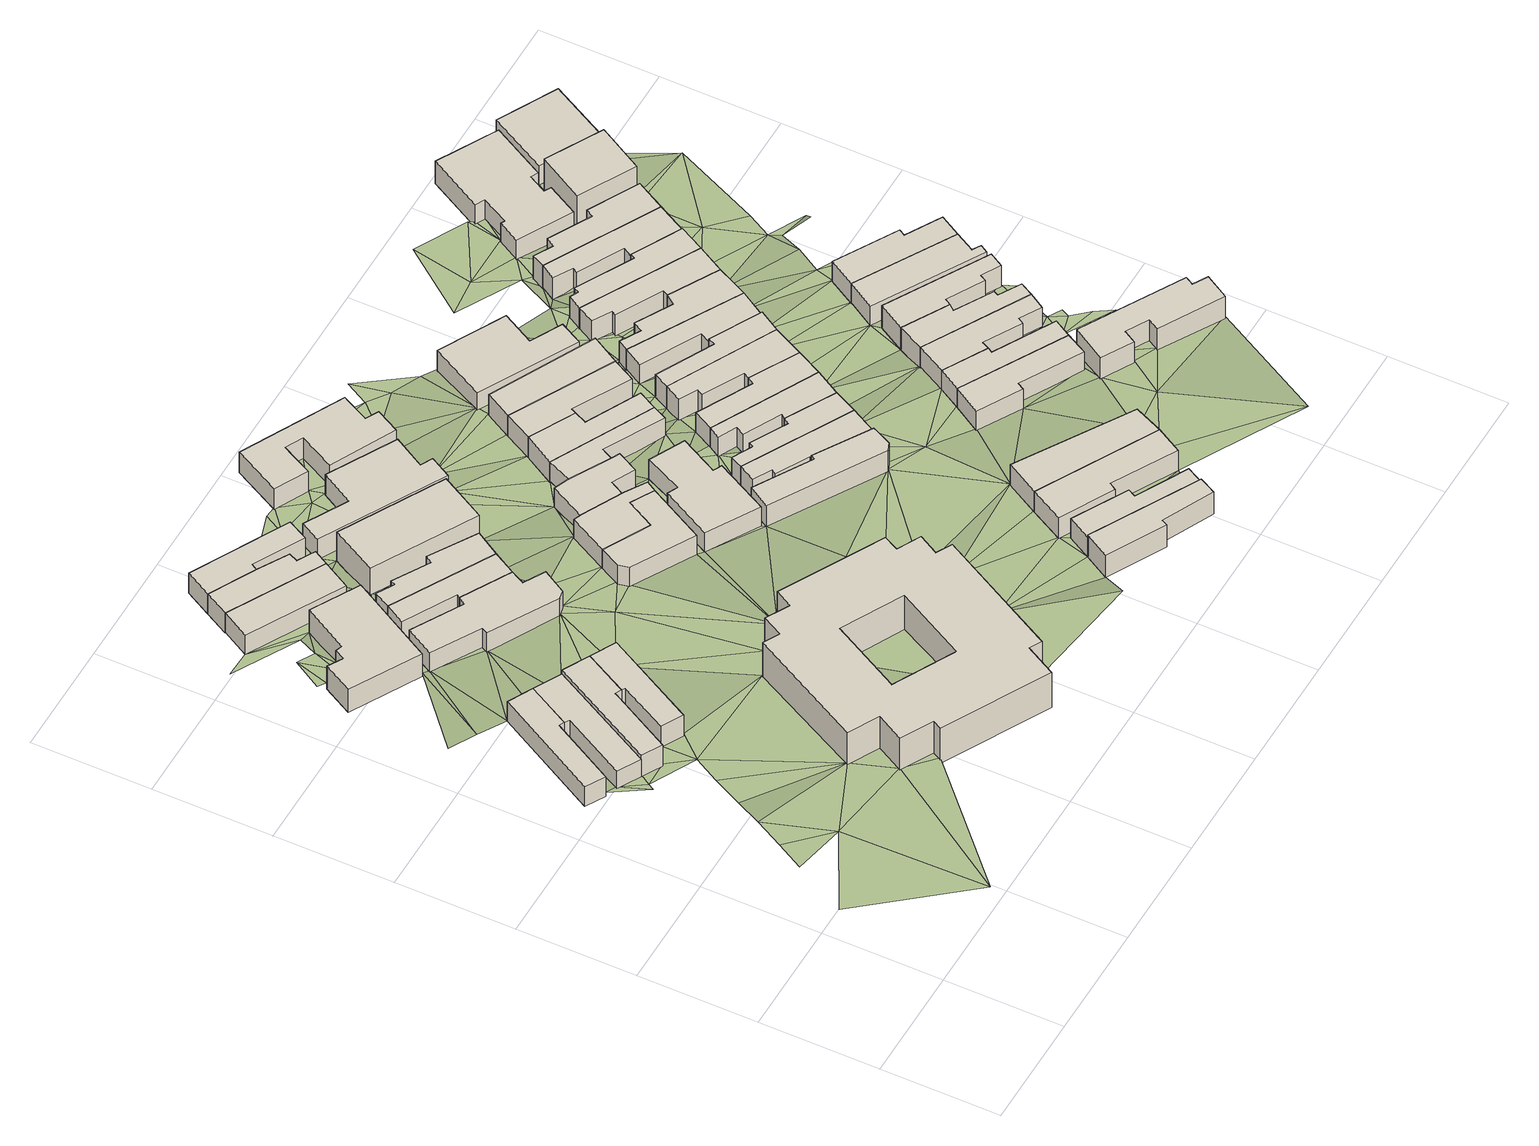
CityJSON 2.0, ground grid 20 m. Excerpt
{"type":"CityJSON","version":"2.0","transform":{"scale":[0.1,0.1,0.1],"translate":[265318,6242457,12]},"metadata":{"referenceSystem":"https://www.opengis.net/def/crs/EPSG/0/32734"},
"CityObjects":{
"building1":{"type":"Building","attributes":{"address":"8 Dryden Street Salt River Cape Town","building":"house","building:levels":"1","footprint":{"type":"Polygon"},"plus_code":"CFX7XWXJ+X4R","ground_height":16.25,"building_height":4.1,"roof_height":20.35},"geometry":[{"type":"Solid","lod":"1","boundaries":[[[[0,1,2,3]],[[1,4,5,2]],[[4,6,7,5]],[[6,8,9,7]],[[8,10,11,9]],[[10,0,3,11]],[[3,2,5,7,9,11]],[[10,8,6,4,1,0]]]]}]},
"building2":{"type":"Building","attributes":{"address":"10 Dryden Street Salt River Cape Town","building":"house","building:levels":"1","footprint":{"type":"Polygon"},"plus_code":"CFXHXQX7+X6W","ground_height":16.25,"building_height":4.1,"roof_height":20.35},"geometry":[{"type":"Solid","lod":"1","boundaries":[[[[10,8,9,11]],[[8,12,13,9]],[[12,14,15,13]],[[14,16,17,15]],[[16,18,19,17]],[[18,10,11,19]],[[11,9,13,15,17,19]],[[18,16,14,12,8,10]]]]}]},
"building3":{"type":"Building","attributes":{"address":"12 Dryden Street Salt River Cape Town","building":"house","building:levels":"1","footprint":{"type":"Polygon"},"plus_code":"CFXPXJXF+X3V","ground_height":17.07,"building_height":4.1,"roof_height":21.17},"geometry":[{"type":"Solid","lod":"1","boundaries":[[[[18,16,17,20,21,19]],[[16,22,23,20,17]],[[22,24,25,23]],[[24,26,27,25]],[[26,28,29,27]],[[28,18,19,21,29]],[[21,20,23,25,27,29]],[[28,26,24,22,16,18]]]]}]},
"building4":{"type":"Building","attributes":{"address":"14 Dryden Street Salt River Cape Town","building":"house","building:levels":"1","footprint":{"type":"Polygon"},"plus_code":"CGX3X3XM+XFX","ground_height":17.07,"building_height":4.1,"roof_height":21.17},"geometry":[{"type":"Solid","lod":"1","boundaries":[[[[30,31,27,29]],[[31,32,33,27]],[[32,34,35,33]],[[34,36,37,35]],[[36,38,39,37]],[[38,30,29,39]],[[29,27,33,35,37,39]],[[38,36,34,32,31,30]]]]}]},
"building5":{"type":"Building","attributes":{"address":"Burns Road Salt River Cape Town","building":"house","building:levels":"1","footprint":{"type":"Polygon"},"plus_code":"CFXHXQXR+XMV","ground_height":15.43,"building_height":4.1,"roof_height":19.53},"geometry":[{"type":"Solid","lod":"1","boundaries":[[[[40,41,42,43]],[[41,44,45,42]],[[44,46,47,45]],[[46,48,49,47]],[[48,50,51,49]],[[50,52,53,51]],[[52,54,55,53]],[[54,40,43,55]],[[43,42,45,47,49,51,53,55]],[[54,52,50,48,46,44,41,40]]]]}]},
"building6":{"type":"Building","attributes":{"address":"51 Burns Road Salt River Cape Town","building":"house","building:levels":"1","footprint":{"type":"Polygon"},"plus_code":"CFXQXMXW+XXX","ground_height":14.61,"building_height":4.1,"roof_height":18.71},"geometry":[{"type":"Solid","lod":"1","boundaries":[[[[56,57,58,59]],[[57,60,61,58]],[[60,62,63,61]],[[62,56,59,63]],[[59,58,61,63]],[[62,60,57,56]]]]}]},
"building7":{"type":"Building","attributes":{"address":"50 Coleridge Road Salt River Cape Town","building":"house","building:levels":"1","footprint":{"type":"Polygon"},"plus_code":"CGXCXPXR+X9V","ground_height":15.14,"building_height":4.1,"roof_height":19.24},"geometry":[{"type":"Solid","lod":"1","boundaries":[[[[64,65,66,67]],[[65,68,69,66]],[[68,70,71,69]],[[70,72,73,71]],[[72,74,75,73]],[[74,76,77,75]],[[76,78,79,77]],[[78,80,81,79]],[[80,82,83,81]],[[82,84,85,83]],[[84,64,67,85]],[[67,66,69,71,73,75,77,79,81,83,85]],[[84,82,80,78,76,74,72,70,68,65,64]]]]}]},
"building8":{"type":"Building","attributes":{"address":"49 Burns Road Salt River Cape Town","building":"house","building:levels":"1","footprint":{"type":"Polygon"},"plus_code":"CFXRXPXR+XMW","ground_height":14.61,"building_height":4.1,"roof_height":18.71},"geometry":[{"type":"Solid","lod":"1","boundaries":[[[[86,87,63,59]],[[87,88,89,63]],[[88,90,91,89]],[[90,92,93,91]],[[92,94,95,93]],[[94,96,97,95]],[[96,86,59,97]],[[59,63,89,91,93,95,97]],[[96,94,92,90,88,87,86]]]]}]},
"building9":{"type":"Building","attributes":{"building":"school","building:levels":"2","footprint":{"type":"Polygon"},"plus_code":"CHXWXPXM+X9W","ground_height":17.03,"building_height":6.9,"roof_height":23.93},"geometry":[{"type":"Solid","lod":"1","boundaries":[[[[98,99,100,101]],[[99,102,103,100]],[[102,104,105,103]],[[104,106,107,105]],[[106,108,109,107]],[[108,110,111,109]],[[110,112,113,111]],[[112,114,115,113]],[[114,116,117,115]],[[116,118,119,117]],[[118,120,121,119]],[[120,122,123,121]],[[122,124,125,123]],[[124,126,127,125]],[[126,128,129,127]],[[128,130,131,129]],[[130,132,133,131]],[[132,98,101,133]],[[134,135,136,137]],[[135,138,139,136]],[[138,140,141,139]],[[140,134,137,141]],[[101,100,103,105,107,109,111,113,115,117,119,121,123,125,127,129,131,133],[137,136,139,141]],[[132,130,128,126,124,122,120,118,116,114,112,110,108,106,104,102,99,98],[140,138,135,134]]]]}]},
"building10":{"type":"Building","attributes":{"address":"Coleridge Road Salt River Cape Town","building":"house","building:levels":"1","footprint":{"type":"Polygon"},"plus_code":"CGX9X7X5+X7W","ground_height":15.14,"building_height":4.1,"roof_height":19.24},"geometry":[{"type":"Solid","lod":"1","boundaries":[[[[142,143,144,145]],[[143,146,147,144]],[[146,148,149,147]],[[148,65,66,149]],[[65,64,67,66]],[[64,142,145,67]],[[145,144,147,149,66,67]],[[64,65,148,146,143,142]]]]}]},
"building11":{"type":"Building","attributes":{"address":"47 Burns Road Salt River Cape Town","building":"house","building:levels":"1","footprint":{"type":"Polygon"},"plus_code":"CFXXXHXJ+X6X","ground_height":14.61,"building_height":4.1,"roof_height":18.71},"geometry":[{"type":"Solid","lod":"1","boundaries":[[[[96,94,95,97]],[[94,150,151,95]],[[150,152,153,151]],[[152,154,155,153]],[[154,156,157,155]],[[156,96,97,157]],[[97,95,151,153,155,157]],[[156,154,152,150,94,96]]]]}]},
"building12":{"type":"Building","attributes":{"address":"Coleridge Road Salt River Cape Town","building":"house","building:levels":"1","footprint":{"type":"Polygon"},"plus_code":"CGXJX3XW+X3V","ground_height":15.14,"building_height":4.1,"roof_height":19.24},"geometry":[{"type":"Solid","lod":"1","boundaries":[[[[142,158,159,145]],[[158,160,161,159]],[[160,162,163,161]],[[162,164,165,163]],[[164,166,167,165]],[[166,168,169,167]],[[168,143,144,169]],[[143,142,145,144]],[[145,159,161,163,165,167,169,144]],[[143,168,166,164,162,160,158,142]]]]}]},
"building13":{"type":"Building","attributes":{"address":"44 Coleridge Road Salt River Cape Town","building":"church","building:levels":"1.5","footprint":{"type":"Polygon"},"plus_code":"CGXQXQXV+XJX","ground_height":15.14,"building_height":5.5,"roof_height":20.64},"geometry":[{"type":"Solid","lod":"1","boundaries":[[[[170,171,172,173]],[[171,174,175,172]],[[174,176,177,175]],[[176,170,173,177]],[[173,172,175,177]],[[176,174,171,170]]]]}]},
"building14":{"type":"Building","attributes":{"address":"13 Dryden Street Salt River Cape Town","building":"house","building:levels":"1","footprint":{"type":"Polygon"},"plus_code":"CHXGXGX9+X3W","ground_height":15.64,"building_height":4.1,"roof_height":19.74},"geometry":[{"type":"Solid","lod":"1","boundaries":[[[[178,179,180,181]],[[179,182,183,180]],[[182,184,185,183]],[[184,186,187,185]],[[186,188,189,187]],[[188,190,191,189]],[[190,178,181,191]],[[181,180,183,185,187,189,191]],[[190,188,186,184,182,179,178]]]]}]},
"building15":{"type":"Building","attributes":{"address":"42 Coleridge Road Salt River Cape Town","building":"house","building:levels":"1","footprint":{"type":"Polygon"},"plus_code":"CHX4XVX7+XMR","ground_height":14.41,"building_height":4.1,"roof_height":18.51},"geometry":[{"type":"Solid","lod":"1","boundaries":[[[[192,193,194,195]],[[193,196,197,194]],[[196,198,199,197]],[[198,200,201,199]],[[200,202,203,201]],[[202,204,205,203]],[[204,206,207,205]],[[206,192,195,207]],[[195,194,197,199,201,203,205,207]],[[206,204,202,200,198,196,193,192]]]]}]},
"building16":{"type":"Building","attributes":{"address":"55 Coleridge Road Salt River Cape Town","building":"house","building:levels":"1","footprint":{"type":"Polygon"},"plus_code":"CHXJX2X7+X7X","ground_height":15.64,"building_height":4.1,"roof_height":19.74},"geometry":[{"type":"Solid","lod":"1","boundaries":[[[[184,182,183,185]],[[182,179,180,183]],[[179,178,181,180]],[[178,208,209,181]],[[208,210,211,212,209]],[[210,213,214,215,212,211]],[[213,216,217,215,214]],[[216,184,185,217]],[[185,183,180,181,209,212,215,217]],[[216,213,210,208,178,179,182,184]]]]}]},
"building17":{"type":"Building","attributes":{"address":"53 Coleridge Road Salt River Cape Town","building":"house","building:levels":"1","footprint":{"type":"Polygon"},"plus_code":"CHXRXWXC+XCW","ground_height":14.89,"building_height":4.1,"roof_height":18.99},"geometry":[{"type":"Solid","lod":"1","boundaries":[[[[218,219,211,214]],[[219,220,221,211]],[[220,222,223,221]],[[222,224,225,223]],[[224,226,227,225]],[[226,228,229,227]],[[228,230,231,229]],[[230,218,214,231]],[[214,211,221,223,225,227,229,231]],[[230,228,226,224,222,220,219,218]]]]}]},
"building18":{"type":"Building","attributes":{"address":"40 Coleridge Road Salt River Cape Town","building":"house","building:levels":"1","footprint":{"type":"Polygon"},"plus_code":"CHXFXHXF+X2W","ground_height":14.41,"building_height":4.1,"roof_height":18.51},"geometry":[{"type":"Solid","lod":"1","boundaries":[[[[232,233,234,235]],[[233,236,237,234]],[[236,238,239,237]],[[238,240,241,239]],[[240,242,243,241]],[[242,244,245,243]],[[244,246,247,245]],[[246,248,249,247]],[[248,250,251,249]],[[250,232,235,251]],[[235,234,237,239,241,243,245,247,249,251]],[[250,248,246,244,242,240,238,236,233,232]]]]}]},
"building19":{"type":"Building","attributes":{"address":"15 Dryden Street Salt River Cape Town","building":"house","building:levels":"1","footprint":{"type":"Polygon"},"plus_code":"CJX4X8XG+X6X","ground_height":15.64,"building_height":4.1,"roof_height":19.74},"geometry":[{"type":"Solid","lod":"1","boundaries":[[[[252,253,254,255]],[[253,256,257,254]],[[256,258,259,257]],[[258,260,261,259]],[[260,262,263,261]],[[262,264,265,263]],[[264,266,267,265]],[[266,252,255,267]],[[255,254,257,259,261,263,265,267]],[[266,264,262,260,258,256,253,252]]]]}]},
"building20":{"type":"Building","attributes":{"address":"83 Cecil Road Salt River Cape Town","building":"house","building:levels":"1","footprint":{"type":"Polygon"},"plus_code":"CMX7XJX5+XRR","ground_height":17.28,"building_height":4.1,"roof_height":21.38},"geometry":[{"type":"Solid","lod":"1","boundaries":[[[[268,269,270,271]],[[269,272,273,270]],[[272,274,275,273]],[[274,276,277,278,275]],[[276,279,280,281,278,277]],[[279,268,271,281,280]],[[271,270,273,275,278,281]],[[279,276,274,272,269,268]]]]}]},
"building21":{"type":"Building","attributes":{"address":"Cecil Road Salt River Cape Town","building":"house","building:levels":"1","footprint":{"type":"Polygon"},"plus_code":"CJXQXQX3+X4W","ground_height":16.04,"building_height":4.1,"roof_height":20.14},"geometry":[{"type":"Solid","lod":"1","boundaries":[[[[282,283,284,285,286,287]],[[283,288,289,285,284]],[[288,290,291,289]],[[290,292,293,291]],[[292,294,295,293]],[[294,296,297,295]],[[296,282,287,286,297]],[[286,285,289,291,293,295,297]],[[296,294,292,290,288,283,282]]]]}]},
"building22":{"type":"Building","attributes":{"address":"51 Coleridge Road Salt River Cape Town","building":"house","building:levels":"1","footprint":{"type":"Polygon"},"plus_code":"CJX4X7X9+XVV","ground_height":14.89,"building_height":4.1,"roof_height":18.99},"geometry":[{"type":"Solid","lod":"1","boundaries":[[[[298,299,300,301]],[[299,228,229,300]],[[228,226,227,229]],[[226,302,303,227]],[[302,304,305,303]],[[304,298,301,305]],[[301,300,229,227,303,305]],[[304,302,226,228,299,298]]]]}]},
"building23":{"type":"Building","attributes":{"address":"81 Cecil Road Salt River Cape Town","building":"house","building:levels":"1","footprint":{"type":"Polygon"},"plus_code":"CMXGXMX7+X8X","ground_height":16.65,"building_height":4.1,"roof_height":20.75},"geometry":[{"type":"Solid","lod":"1","boundaries":[[[[279,276,277,280]],[[276,306,307,277]],[[306,308,309,307]],[[308,310,311,309]],[[310,312,313,311]],[[312,279,280,313]],[[280,277,307,309,311,313]],[[312,310,308,306,276,279]]]]}]},
"building24":{"type":"Building","attributes":{"address":"49 Coleridge Road Salt River Cape Town","building":"house","building:levels":"1","footprint":{"type":"Polygon"},"plus_code":"CJX9XMXX+XWV","ground_height":14.89,"building_height":4.1,"roof_height":18.99},"geometry":[{"type":"Solid","lod":"1","boundaries":[[[[314,315,316,301]],[[315,317,318,316]],[[317,319,320,318]],[[319,321,322,320]],[[321,323,300,322]],[[323,314,301,300]],[[301,316,318,320,322,300]],[[323,321,319,317,315,314]]]]}]},
"building25":{"type":"Building","attributes":{"address":"Cecil Road Salt River Cape Town","building":"house","building:levels":"1","footprint":{"type":"Polygon"},"plus_code":"CJXVX9X4+XQR","ground_height":15.33,"building_height":4.1,"roof_height":19.43},"geometry":[{"type":"Solid","lod":"1","boundaries":[[[[324,325,326,327]],[[325,328,329,326]],[[328,330,331,329]],[[330,332,333,331]],[[332,334,335,333]],[[334,336,284,335]],[[336,337,287,284]],[[337,324,327,287]],[[327,326,329,331,333,335,284,287]],[[337,336,334,332,330,328,325,324]]]]}]},
"building26":{"type":"Building","attributes":{"address":"79 Cecil Road Salt River Cape Town","building":"house","building:levels":"1","footprint":{"type":"Polygon"},"plus_code":"CMXGXMX9+XCR","ground_height":16.65,"building_height":4.1,"roof_height":20.75},"geometry":[{"type":"Solid","lod":"1","boundaries":[[[[338,339,340,341]],[[339,342,343,340]],[[342,344,345,343]],[[344,346,347,345]],[[346,348,349,347]],[[348,338,341,349]],[[341,340,343,345,347,349]],[[348,346,344,342,339,338]]]]}]},
"building27":{"type":"Building","attributes":{"address":"Cecil Road Salt River Cape Town","building":"house","building:levels":"1","footprint":{"type":"Polygon"},"plus_code":"CMX3X5XC+X9X","ground_height":15.33,"building_height":4.1,"roof_height":19.43},"geometry":[{"type":"Solid","lod":"1","boundaries":[[[[350,351,352,353]],[[351,354,355,352]],[[354,356,357,355]],[[356,358,359,357]],[[358,360,361,359]],[[360,325,326,361]],[[325,324,327,326]],[[324,350,353,327]],[[353,352,355,357,359,361,326,327]],[[324,325,360,358,356,354,351,350]]]]}]},
"building28":{"type":"Building","attributes":{"address":"47 Coleridge Road Salt River Cape Town","building":"house","building:levels":"1","footprint":{"type":"Polygon"},"plus_code":"CJXFX2XX+XQR","ground_height":14.89,"building_height":4.1,"roof_height":18.99},"geometry":[{"type":"Solid","lod":"1","boundaries":[[[[321,319,320,322]],[[319,362,363,320]],[[362,364,365,363]],[[364,366,367,365]],[[366,368,369,367]],[[368,321,322,369]],[[322,320,363,365,367,369]],[[368,366,364,362,319,321]]]]}]},
"building29":{"type":"Building","attributes":{"address":"77 Cecil Road Salt River Cape Town","building":"house","building:levels":"1","footprint":{"type":"Polygon"},"plus_code":"CMXPXQXF+X4X","ground_height":16.65,"building_height":4.1,"roof_height":20.75},"geometry":[{"type":"Solid","lod":"1","boundaries":[[[[338,348,349,341]],[[348,370,371,349]],[[370,372,373,371]],[[372,338,341,373]],[[341,349,371,373]],[[372,370,348,338]]]]}]},
"building30":{"type":"Building","attributes":{"address":"Cecil Road Salt River Cape Town","building":"house","building:levels":"1","footprint":{"type":"Polygon"},"plus_code":"CMX4XCXX+XGX","ground_height":15.33,"building_height":4.1,"roof_height":19.43},"geometry":[{"type":"Solid","lod":"1","boundaries":[[[[374,375,376,377]],[[375,378,379,376]],[[378,380,381,379]],[[380,382,383,381]],[[382,384,385,383]],[[384,351,352,385]],[[351,350,353,352]],[[350,374,377,353]],[[377,376,379,381,383,385,352,353]],[[350,351,384,382,380,378,375,374]]]]}]},
"building31":{"type":"Building","attributes":{"address":"45 Coleridge Road Salt River Cape Town","building":"house","building:levels":"1","footprint":{"type":"Polygon"},"plus_code":"CJXJXJX8+XWW","ground_height":14.89,"building_height":4.1,"roof_height":18.99},"geometry":[{"type":"Solid","lod":"1","boundaries":[[[[368,366,367,369]],[[366,386,387,367]],[[386,388,389,387]],[[388,368,369,389]],[[369,367,387,389]],[[388,386,366,368]]]]}]},
"building32":{"type":"Building","attributes":{"address":"Cecil Road Salt River Cape Town","building":"house","building:levels":"1","footprint":{"type":"Polygon"},"plus_code":"CMX7X5X5+XWW","ground_height":15.33,"building_height":4.1,"roof_height":19.43},"geometry":[{"type":"Solid","lod":"1","boundaries":[[[[374,390,391,377]],[[390,392,393,391]],[[392,394,395,393]],[[394,396,397,395]],[[396,375,376,397]],[[375,374,377,376]],[[377,391,393,395,397,376]],[[375,396,394,392,390,374]]]]}]},
"building33":{"type":"Building","attributes":{"address":"43 Coleridge Road Salt River Cape Town","building":"house","building:levels":"1","footprint":{"type":"Polygon"},"plus_code":"CJXMX7XF+XCX","ground_height":14.1,"building_height":4.1,"roof_height":18.2},"geometry":[{"type":"Solid","lod":"1","boundaries":[[[[398,399,400,401]],[[399,402,403,400]],[[402,404,405,403]],[[404,406,407,405]],[[406,408,409,407]],[[408,398,401,409]],[[401,400,403,405,407,409]],[[408,406,404,402,399,398]]]]}]},
"building34":{"type":"Building","attributes":{"address":"Cecil Road Salt River Cape Town","building":"house","building:levels":"1","footprint":{"type":"Polygon"},"plus_code":"CMX9XGX5+XXR","ground_height":15.33,"building_height":4.1,"roof_height":19.43},"geometry":[{"type":"Solid","lod":"1","boundaries":[[[[410,411,412,391]],[[411,413,414,412]],[[413,415,416,414]],[[415,417,418,416]],[[417,419,420,418]],[[419,421,422,420]],[[421,423,393,422]],[[423,410,391,393]],[[391,412,414,416,418,420,422,393]],[[423,421,419,417,415,413,411,410]]]]}]},
"building35":{"type":"Building","attributes":{"address":"Cecil Road Salt River Cape Town","building":"house","building:levels":"1","footprint":{"type":"Polygon"},"plus_code":"CMXGXGXX+XQV","ground_height":15.33,"building_height":4.1,"roof_height":19.43},"geometry":[{"type":"Solid","lod":"1","boundaries":[[[[411,424,425,412]],[[424,426,427,428,425]],[[426,429,430,431,428,427]],[[429,432,433,431,430]],[[432,413,414,433]],[[413,411,412,414]],[[412,425,428,431,433,414]],[[413,432,429,426,424,411]]]]}]},
"building36":{"type":"Building","attributes":{"address":"75A Cecil Road Salt River Cape Town","building":"house","building:levels":"1","footprint":{"type":"Polygon"},"plus_code":"CPX4XPX8+X6R","ground_height":15.73,"building_height":4.1,"roof_height":19.83},"geometry":[{"type":"Solid","lod":"1","boundaries":[[[[434,435,436,437]],[[435,438,439,436]],[[438,440,441,439]],[[440,442,443,441]],[[442,444,445,443]],[[444,434,437,445]],[[437,436,439,441,443,445]],[[444,442,440,438,435,434]]]]}]},
"building37":{"type":"Building","attributes":{"address":"56 Cecil Road Salt River Cape Town","building":"house","building:levels":"1","footprint":{"type":"Polygon"},"plus_code":"CMXFXFXM+XGX","ground_height":14.58,"building_height":4.1,"roof_height":18.68},"geometry":[{"type":"Solid","lod":"1","boundaries":[[[[424,446,447,448]],[[446,449,450,447]],[[449,451,452,450]],[[451,453,454,452]],[[453,426,427,454]],[[426,424,448,427]],[[448,447,450,452,454,427]],[[426,453,451,449,446,424]]]]}]},
"building38":{"type":"Building","attributes":{"address":"75 Cecil Road Salt River Cape Town","building":"house","building:levels":"1","footprint":{"type":"Polygon"},"plus_code":"CPX9XPX4+XHV","ground_height":15.73,"building_height":4.1,"roof_height":19.83},"geometry":[{"type":"Solid","lod":"1","boundaries":[[[[455,434,437,456]],[[434,444,445,437]],[[444,457,458,445]],[[457,459,460,458]],[[459,461,462,460]],[[461,455,456,462]],[[456,437,445,458,460,462]],[[461,459,457,444,434,455]]]]}]},
"building39":{"type":"Building","attributes":{"address":"54 Cecil Road Salt River Cape Town","building":"house","building:levels":"1","footprint":{"type":"Polygon"},"plus_code":"CMXPXPXJ+XHR","ground_height":14.58,"building_height":4.1,"roof_height":18.68},"geometry":[{"type":"Solid","lod":"1","boundaries":[[[[463,464,465,447]],[[464,466,467,465]],[[466,468,469,467]],[[468,470,471,469]],[[470,472,473,471]],[[472,474,475,473]],[[474,476,450,475]],[[476,463,447,450]],[[447,465,467,469,471,473,475,450]],[[476,474,472,470,468,466,464,463]]]]}]},
"building40":{"type":"Building","attributes":{"address":"73 Cecil Road Salt River Cape Town","building":"house","building:levels":"1","footprint":{"type":"Polygon"},"plus_code":"CPX9XQXG+X4V","ground_height":15.73,"building_height":4.1,"roof_height":19.83},"geometry":[{"type":"Solid","lod":"1","boundaries":[[[[455,461,462,456]],[[461,477,478,462]],[[477,479,480,478]],[[479,481,482,480]],[[481,483,484,482]],[[483,485,486,484]],[[485,487,488,486]],[[487,455,456,488]],[[456,462,478,480,482,484,486,488]],[[487,485,483,481,479,477,461,455]]]]}]},
"building41":{"type":"Building","attributes":{"address":"Cecil Road Salt River Cape Town","building":"house","building:levels":"1","footprint":{"type":"Polygon"},"plus_code":"CMXRX5XH+XVX","ground_height":14.58,"building_height":4.1,"roof_height":18.68},"geometry":[{"type":"Solid","lod":"1","boundaries":[[[[489,490,491,492]],[[490,493,494,491]],[[493,495,496,494]],[[495,497,498,496]],[[497,499,500,498]],[[499,466,467,500]],[[466,464,465,467]],[[464,489,492,465]],[[492,491,494,496,498,500,467,465]],[[464,466,499,497,495,493,490,489]]]]}]},
"building42":{"type":"Building","attributes":{"address":"71 Cecil Road Salt River Cape Town","building":"house","building:levels":"1","footprint":{"type":"Polygon"},"plus_code":"CPXGXGXC+XMW","ground_height":15.73,"building_height":4.1,"roof_height":19.83},"geometry":[{"type":"Solid","lod":"1","boundaries":[[[[501,502,486,488]],[[502,503,504,486]],[[503,505,506,504]],[[505,507,508,506]],[[507,509,510,508]],[[509,511,512,510]],[[511,513,514,512]],[[513,501,488,514]],[[488,486,504,506,508,510,512,514]],[[513,511,509,507,505,503,502,501]]]]}]},
"building43":{"type":"Building","attributes":{"address":"Cecil Road Salt River Cape Town","building":"house","building:levels":"1","footprint":{"type":"Polygon"},"plus_code":"CMXXXQXP+XWX","ground_height":14.58,"building_height":4.1,"roof_height":18.68},"geometry":[{"type":"Solid","lod":"1","boundaries":[[[[489,515,516,492]],[[515,517,518,519,516]],[[517,520,521,522,519,518]],[[520,523,524,522,521]],[[523,525,526,524]],[[525,527,528,526]],[[527,490,491,528]],[[490,489,492,491]],[[492,516,519,522,524,526,528,491]],[[490,527,525,523,520,517,515,489]]]]}]},
"building44":{"type":"Building","attributes":{"address":"88 Fenton Road Salt River Cape Town","building":"house","building:levels":"1","footprint":{"type":"Polygon"},"plus_code":"CQX6X9XX+X8R","ground_height":16.37,"building_height":4.1,"roof_height":20.47},"geometry":[{"type":"Solid","lod":"1","boundaries":[[[[529,530,531,532,533,534]],[[530,535,536,532,531]],[[535,537,538,536]],[[537,539,540,538]],[[539,541,542,540]],[[541,543,544,542]],[[543,545,546,544]],[[545,547,548,546]],[[547,549,550,548]],[[549,529,534,533,550]],[[533,532,536,538,540,542,544,546,548,550]],[[549,547,545,543,541,539,537,535,530,529]]]]}]},
"building45":{"type":"Building","attributes":{"address":"69 Cecil Road Salt River Cape Town","building":"house","building:levels":"1","footprint":{"type":"Polygon"},"plus_code":"CPXJXCXV+XQV","ground_height":15.73,"building_height":4.1,"roof_height":19.83},"geometry":[{"type":"Solid","lod":"1","boundaries":[[[[513,511,512,514]],[[511,551,552,512]],[[551,553,554,552]],[[553,555,556,554]],[[555,557,558,556]],[[557,559,560,558]],[[559,561,562,560]],[[561,513,514,562]],[[514,512,552,554,556,558,560,562]],[[561,559,557,555,553,551,511,513]]]]}]},
"building46":{"type":"Building","attributes":{"address":"48 Cecil Road Salt River Cape Town","building":"house","building:levels":"1","footprint":{"type":"Polygon"},"plus_code":"CPX3X4XH+XHV","ground_height":14.25,"building_height":4.1,"roof_height":18.35},"geometry":[{"type":"Solid","lod":"1","boundaries":[[[[563,564,565,566]],[[564,567,568,565]],[[567,569,570,568]],[[569,571,572,570]],[[571,573,574,572]],[[573,575,576,574]],[[575,577,518,576]],[[577,563,566,518]],[[566,565,568,570,572,574,576,518]],[[577,575,573,571,569,567,564,563]]]]}]},
"building47":{"type":"Building","attributes":{"address":"67 Cecil Road Salt River Cape Town","building":"house","building:levels":"1","footprint":{"type":"Polygon"},"plus_code":"CPXQXXXC+XJW","ground_height":15.03,"building_height":4.1,"roof_height":19.13},"geometry":[{"type":"Solid","lod":"1","boundaries":[[[[578,579,580,581]],[[579,582,583,580]],[[582,584,585,583]],[[584,586,587,585]],[[586,588,589,587]],[[588,578,581,589]],[[581,580,583,585,587,589]],[[588,586,584,582,579,578]]]]}]},
"building48":{"type":"Building","attributes":{"address":"46 Cecil Road Salt River Cape Town","building":"house","building:levels":"1","footprint":{"type":"Polygon"},"plus_code":"CPX6XCX8+XCR","ground_height":14.25,"building_height":4.1,"roof_height":18.35},"geometry":[{"type":"Solid","lod":"1","boundaries":[[[[590,591,592,565]],[[591,593,594,592]],[[593,595,596,594]],[[595,597,598,596]],[[597,599,600,598]],[[599,601,602,600]],[[601,603,568,602]],[[603,590,565,568]],[[565,592,594,596,598,600,602,568]],[[603,601,599,597,595,593,591,590]]]]}]},
"building49":{"type":"Building","attributes":{"address":"65 Cecil Road Salt River Cape Town","building":"house","building:levels":"1","footprint":{"type":"Polygon"},"plus_code":"CPXVX5XQ+XFR","ground_height":15.03,"building_height":4.1,"roof_height":19.13},"geometry":[{"type":"Solid","lod":"1","boundaries":[[[[604,605,589,581]],[[605,606,607,589]],[[606,608,609,607]],[[608,610,611,609]],[[610,612,613,611]],[[612,604,581,613]],[[581,589,607,609,611,613]],[[612,610,608,606,605,604]]]]}]},
"building50":{"type":"Building","attributes":{"address":"28 Pope Street Salt River Cape Town","building":"house","building:levels":"1","footprint":{"type":"Polygon"},"plus_code":"CPX6XXX3+X8X","ground_height":13.4,"building_height":4.1,"roof_height":17.5},"geometry":[{"type":"Solid","lod":"1","boundaries":[[[[614,615,616,617]],[[615,618,619,616]],[[618,620,621,619]],[[620,622,623,621]],[[622,624,625,623]],[[624,626,627,625]],[[626,628,629,627]],[[628,630,631,629]],[[630,632,633,631]],[[632,634,635,633]],[[634,636,637,635]],[[636,614,617,637]],[[617,616,619,621,623,625,627,629,631,633,635,637]],[[636,634,632,630,628,626,624,622,620,618,615,614]]]]}]},
"building51":{"type":"Building","attributes":{"address":"44 Cecil Road Salt River Cape Town","building":"house","building:levels":"2","footprint":{"type":"Polygon"},"plus_code":"CPXJX3X6+X4R","ground_height":13.4,"building_height":6.9,"roof_height":20.3},"geometry":[{"type":"Solid","lod":"1","boundaries":[[[[638,639,640,641]],[[639,642,643,640]],[[642,644,645,643]],[[644,638,641,645]],[[641,640,643,645]],[[644,642,639,638]]]]}]},
"building52":{"type":"Building","attributes":{"address":"30 Pope Street Salt River Cape Town","building":"house","building:levels":"1","footprint":{"type":"Polygon"},"plus_code":"CPXVXQX5+X2V","ground_height":13.4,"building_height":4.1,"roof_height":17.5},"geometry":[{"type":"Solid","lod":"1","boundaries":[[[[646,647,648,649]],[[647,650,651,648]],[[650,652,653,651]],[[652,646,649,653]],[[649,648,651,653]],[[652,650,647,646]]]]}]},
"terrain1":{"type":"TINRelief","geometry":[{"type":"CompositeSurface","lod":"1","boundaries":[[[654,655,656]],[[654,657,658]],[[659,657,654]],[[654,656,660]],[[661,662,663]],[[662,661,664]],[[659,654,665]],[[662,664,666]],[[8,663,662]],[[667,659,665]],[[668,666,664]],[[663,8,6]],[[664,669,668]],[[656,670,660]],[[671,667,665]],[[662,12,8]],[[665,654,660]],[[665,669,671]],[[668,669,672]],[[673,672,669]],[[674,675,676]],[[668,672,24]],[[660,677,665]],[[678,676,0]],[[672,26,24]],[[679,26,672]],[[660,670,680]],[[681,682,683]],[[684,685,682]],[[665,686,669]],[[674,676,678]],[[687,682,681]],[[669,686,673]],[[687,684,682]],[[10,688,0]],[[684,687,689]],[[687,690,689]],[[691,57,692]],[[688,678,0]],[[18,688,10]],[[674,678,693]],[[690,46,689]],[[686,38,673]],[[57,691,46]],[[689,46,691]],[[693,694,674]],[[695,678,688]],[[46,696,57]],[[18,28,697]],[[674,694,698]],[[18,697,688]],[[65,694,693]],[[38,697,28]],[[38,686,699]],[[694,700,698]],[[701,702,703]],[[686,704,705]],[[68,65,693]],[[698,696,46]],[[686,705,699]],[[65,148,694]],[[698,700,706]],[[704,699,705]],[[707,38,699]],[[706,708,698]],[[164,706,709]],[[697,38,707]],[[696,698,708]],[[706,164,708]],[[710,711,712]],[[708,62,696]],[[713,714,715]],[[716,702,701]],[[717,718,699]],[[707,699,718]],[[708,164,160]],[[707,719,697]],[[713,720,88]],[[714,713,152]],[[62,708,174]],[[164,162,160]],[[174,88,62]],[[713,88,152]],[[64,84,721]],[[707,722,719]],[[723,707,718]],[[88,724,152]],[[88,174,724]],[[721,142,64]],[[721,719,725]],[[726,708,160]],[[707,723,722]],[[152,724,727]],[[719,722,725]],[[154,152,727]],[[158,728,160]],[[729,730,731]],[[727,730,154]],[[723,718,190]],[[728,726,160]],[[142,721,732]],[[733,734,711]],[[730,735,731]],[[726,158,142]],[[733,711,736]],[[725,732,721]],[[158,726,728]],[[174,737,724]],[[730,727,738]],[[190,718,266]],[[726,142,732]],[[730,739,735]],[[740,738,727]],[[718,132,741]],[[730,738,739]],[[718,292,266]],[[292,718,741]],[[737,174,742]],[[738,740,743]],[[738,744,739]],[[130,128,132]],[[726,732,230]],[[734,128,745]],[[733,736,268]],[[738,743,744]],[[742,726,230]],[[732,746,230]],[[264,190,266]],[[734,733,747]],[[748,744,743]],[[733,268,279]],[[178,190,264]],[[230,737,742]],[[292,252,266]],[[749,744,748]],[[733,279,747]],[[744,749,750]],[[743,192,748]],[[299,737,230]],[[178,264,262]],[[751,210,208]],[[752,132,128]],[[228,299,230]],[[734,753,128]],[[252,292,290]],[[741,132,752]],[[208,178,262]],[[754,192,755]],[[756,751,208]],[[748,192,232]],[[737,757,754]],[[734,747,758]],[[260,208,262]],[[752,292,741]],[[757,737,299]],[[290,253,252]],[[754,232,192]],[[208,260,756]],[[312,747,279]],[[759,253,290]],[[759,290,760]],[[756,260,224]],[[758,753,734]],[[761,253,759]],[[759,760,762]],[[302,226,224]],[[763,760,290]],[[764,754,757]],[[312,765,747]],[[128,753,752]],[[232,754,766]],[[253,258,256]],[[253,761,767]],[[236,233,238]],[[754,764,768]],[[769,224,260]],[[763,770,760]],[[771,253,767]],[[772,238,773]],[[334,760,770]],[[769,302,224]],[[310,765,312]],[[771,258,253]],[[233,232,766]],[[260,258,769]],[[768,766,754]],[[767,774,775]],[[771,767,775]],[[238,233,773]],[[776,258,771]],[[765,310,777]],[[775,778,771]],[[779,773,233]],[[771,778,380]],[[258,776,396]],[[766,779,233]],[[308,780,310]],[[258,396,769]],[[354,778,775]],[[781,315,782]],[[777,310,346]],[[752,753,783]],[[784,773,779]],[[783,785,752]],[[351,778,354]],[[364,786,782]],[[778,351,384]],[[769,396,787]],[[298,769,787]],[[346,310,780]],[[785,783,788]],[[779,766,789]],[[782,315,364]],[[789,784,779]],[[396,790,787]],[[413,298,787]],[[298,413,315]],[[753,791,783]],[[792,766,768]],[[793,788,783]],[[794,789,766]],[[795,787,790]],[[394,790,396]],[[432,315,413]],[[315,432,364]],[[753,438,791]],[[394,392,790]],[[432,451,364]],[[392,796,790]],[[451,366,364]],[[783,791,797]],[[386,792,768]],[[753,370,438]],[[783,798,793]],[[366,451,449]],[[783,797,798]],[[799,451,432]],[[350,793,487]],[[800,366,449]],[[386,366,800]],[[348,346,801]],[[799,432,802]],[[350,487,374]],[[793,798,487]],[[799,453,451]],[[370,348,803]],[[386,804,792]],[[805,398,806]],[[800,804,386]],[[792,804,805]],[[800,807,808]],[[804,800,809]],[[438,370,810]],[[800,808,809]],[[348,801,803]],[[804,811,805]],[[440,438,812]],[[805,813,398]],[[809,814,804]],[[815,804,814]],[[374,579,390]],[[513,374,487]],[[810,370,803]],[[805,811,816]],[[805,816,813]],[[810,812,438]],[[809,808,817]],[[814,809,817]],[[818,390,579]],[[374,513,579]],[[819,820,808]],[[813,816,821]],[[816,822,821]],[[820,817,808]],[[810,803,823]],[[821,569,813]],[[461,459,479]],[[479,477,461]],[[824,825,826]],[[810,530,812]],[[569,567,813]],[[818,578,827]],[[828,569,821]],[[826,829,824]],[[567,825,813]],[[803,830,823]],[[444,812,530]],[[459,457,479]],[[579,513,561]],[[831,569,828]],[[578,818,579]],[[828,821,832]],[[803,801,833]],[[457,444,530]],[[834,825,567]],[[823,830,835]],[[836,827,837]],[[825,838,826]],[[457,530,839]],[[481,479,483]],[[457,483,479]],[[838,825,834]],[[832,840,828]],[[830,803,833]],[[830,841,835]],[[827,578,837]],[[840,842,828]],[[483,457,839]],[[843,844,845]],[[834,846,847]],[[826,838,848]],[[838,834,847]],[[849,829,826]],[[850,464,836]],[[844,851,852]],[[839,853,483]],[[854,579,561]],[[844,843,851]],[[855,853,839]],[[485,483,853]],[[826,848,849]],[[837,850,836]],[[856,855,839]],[[857,858,843]],[[485,853,859]],[[856,839,860]],[[853,855,861]],[[862,838,847]],[[843,858,851]],[[858,485,859]],[[863,464,850]],[[464,864,489]],[[851,858,865]],[[854,561,866]],[[867,858,859]],[[865,868,851]],[[848,869,870]],[[862,847,595]],[[871,849,848]],[[850,837,872]],[[871,848,870]],[[867,865,858]],[[863,864,464]],[[489,873,515]],[[595,593,862]],[[850,872,874]],[[837,875,872]],[[642,862,593]],[[489,864,873]],[[873,876,515]],[[862,642,877]],[[642,593,878]],[[879,864,863]],[[642,639,877]],[[878,876,873]],[[880,881,877]],[[873,864,882]],[[883,642,878]],[[884,880,877]],[[879,885,864]],[[884,877,639]],[[879,886,885]],[[884,639,652]],[[878,873,887]],[[887,873,882]],[[652,888,884]],[[639,638,652]],[[883,878,887]],[[646,652,638]],[[638,883,887]],[[887,646,638]]]}]}
},
"vertices":[
[133,788,42],[35,609,42],[35,609,84],[133,788,84],[67,591,42],[67,591,84],[126,699,42],[126,699,84],[135,695,42],[135,695,84],[174,767,42],[174,767,84],
[142,690,42],[142,690,84],[84,582,42],[84,582,84],[122,561,42],[122,561,84],[219,743,42],[219,743,84],
[122,561,92],[219,743,92],[155,543,42],[155,543,92],[214,652,42],[214,652,92],[224,647,42],[224,647,92],[263,720,42],[263,720,92],
[263,720,40],[224,647,40],[230,644,40],[230,644,92],[186,563,40],[186,563,92],[222,544,40],[222,544,92],[305,698,40],[305,698,92],
[54,1009,26],[167,946,26],[167,946,75],[54,1009,75],[247,1089,26],[247,1089,75],[168,1133,26],[168,1133,75],[126,1057,26],[126,1057,75],[114,1061,26],[114,1061,75],[105,1044,26],[105,1044,75],[81,1058,26],[81,1058,75],
[112,1242,26],[86,1195,26],[86,1195,67],[112,1242,67],[242,1110,26],[242,1110,67],[268,1157,26],[268,1157,67],
[375,906,31],[294,951,31],[294,951,72],[375,906,72],[286,939,31],[286,939,72],[203,986,31],[203,986,72],[176,938,31],[176,938,72],[255,893,31],[255,893,72],[250,883,31],[250,883,72],[360,820,31],[360,820,72],[375,823,31],[375,823,72],[398,863,31],[398,863,72],[363,883,31],[363,883,72],
[112,1242,24],[268,1157,24],[282,1182,24],[282,1182,67],[253,1198,24],[253,1198,67],[260,1213,24],[260,1213,67],[210,1242,24],[210,1242,67],[134,1282,24],[134,1282,67],
[481,525,44],[465,496,44],[465,496,119],[481,525,119],[426,517,44],[426,517,119],[408,483,44],[408,483,119],[382,497,44],[382,497,119],[279,304,44],[279,304,119],[330,277,44],[330,277,119],[305,231,44],[305,231,119],[358,203,44],[358,203,119],[350,188,44],[350,188,119],[524,95,44],[524,95,119],[552,147,44],[552,147,119],[572,136,44],[572,136,119],[683,342,44],[683,342,119],[657,356,44],[657,356,119],[676,390,44],[676,390,119],[637,410,44],[637,410,119],[650,435,44],[650,435,119],[458,410,44],[560,357,44],[560,357,119],[458,410,119],[497,238,44],[497,238,119],[395,291,44],[395,291,119],
[396,944,31],[230,1036,31],[230,1036,72],[396,944,72],[212,1003,31],[212,1003,72],[297,956,31],[297,956,72],
[216,1252,24],[216,1252,67],[299,1208,24],[299,1208,67],[317,1242,24],[317,1242,67],[158,1326,24],[158,1326,67],
[421,985,31],[421,985,72],[344,1032,31],[344,1032,72],[337,1020,31],[337,1020,72],[277,1055,31],[277,1055,72],[273,1047,31],[273,1047,72],[245,1063,31],[245,1063,72],
[441,995,24],[483,1072,24],[483,1072,86],[441,995,86],[315,1164,24],[315,1164,86],[273,1087,24],[273,1087,86],
[611,795,36],[573,816,36],[573,816,77],[611,795,77],[547,768,36],[547,768,77],[471,808,36],[471,808,77],[454,775,36],[454,775,77],[458,756,36],[458,756,77],[560,699,36],[560,699,77],
[537,1180,21],[426,1241,21],[426,1241,65],[537,1180,65],[395,1186,21],[395,1186,65],[324,1225,21],[324,1225,65],[306,1192,21],[306,1192,65],[507,1081,21],[507,1081,65],[527,1117,21],[527,1117,65],[507,1127,21],[507,1127,65],
[621,812,36],[621,812,77],[587,833,36],[587,833,70],[587,833,77],[520,867,36],[520,867,70],[520,867,77],[505,873,36],[505,873,77],
[520,867,29],[587,833,29],[602,861,29],[602,861,70],[640,842,29],[640,842,70],[658,877,29],[658,877,70],[644,884,29],[644,884,70],[578,920,29],[578,920,70],[553,930,29],[553,930,70],
[552,1190,21],[573,1230,21],[573,1230,65],[552,1190,65],[552,1241,21],[552,1241,65],[575,1287,21],[575,1287,65],[407,1373,21],[407,1373,65],[366,1294,21],[366,1294,65],[420,1266,21],[420,1266,65],[446,1318,21],[446,1318,65],[475,1303,21],[475,1303,65],[445,1244,21],[445,1244,65],
[654,642,36],[700,731,36],[700,731,77],[654,642,77],[686,738,36],[686,738,77],[719,802,36],[719,802,77],[661,831,36],[661,831,77],[632,768,36],[632,768,77],[615,776,36],[615,776,77],[570,691,36],[570,691,77],
[788,144,46],[883,93,46],[883,93,94],[788,144,94],[888,103,46],[888,103,94],[973,63,46],[973,63,94],[987,91,46],[987,91,88],[987,91,94],[812,186,46],[812,186,88],[812,186,94],
[866,567,36],[775,623,36],[775,623,74],[775,623,81],[866,567,81],[866,567,74],[771,616,36],[771,616,81],[678,671,36],[678,671,81],[656,635,36],[656,635,81],[836,528,36],[836,528,81],[850,533,36],[850,533,81],
[763,875,29],[596,960,29],[596,960,70],[763,875,70],[654,903,29],[654,903,70],[751,851,29],[751,851,70],
[1002,119,46],[1002,119,88],[917,164,46],[917,164,88],[924,177,46],[924,177,88],[834,226,46],[834,226,88],
[763,875,26],[779,906,26],[779,906,70],[690,951,26],[690,951,70],[700,972,26],[700,972,70],[625,1011,26],[625,1011,70],[596,960,26],
[890,612,33],[714,707,33],[714,707,74],[890,612,74],[699,679,33],[699,679,74],[729,663,33],[729,663,74],[724,655,33],[724,655,74],[777,626,33],[777,626,74],[775,623,33],[866,567,33],
[857,298,44],[827,242,44],[827,242,88],[857,298,88],[915,195,44],[915,195,88],[923,207,44],[923,207,88],[1027,150,44],[1027,150,88],[1051,193,44],[1051,193,88],
[909,651,33],[828,695,33],[828,695,74],[909,651,74],[822,685,33],[822,685,74],[761,718,33],[761,718,74],[757,710,33],[757,710,74],[724,727,33],[724,727,74],
[704,980,26],[704,980,70],[798,930,26],[798,930,70],[818,968,26],[818,968,70],[649,1057,26],[649,1057,70],
[1072,241,44],[1072,241,88],[888,354,44],[888,354,88],
[933,693,33],[761,782,33],[761,782,74],[933,693,74],[750,763,33],[750,763,74],[780,748,33],[780,748,74],[772,733,33],[772,733,74],[833,702,33],[833,702,74],
[845,1015,26],[845,1015,70],[673,1101,26],[673,1101,70],
[955,736,33],[955,736,74],[875,779,33],[875,779,74],[868,768,33],[868,768,74],[778,815,33],[778,815,74],
[831,1155,18],[723,1212,18],[723,1212,62],[831,1155,62],[675,1121,18],[675,1121,62],[834,1036,18],[834,1036,62],[854,1074,18],[854,1074,62],[802,1101,18],[802,1101,62],
[955,736,26],[980,787,26],[980,787,74],[805,877,26],[805,877,74],[790,849,26],[790,849,74],[820,833,26],[820,833,74],[815,823,26],[815,823,74],[880,788,26],[880,788,74],[875,779,26],
[1001,822,26],[1001,822,74],[917,866,26],[917,866,67],[917,866,74],[912,854,26],[912,854,67],[912,854,74],[818,902,26],[818,902,74],
[995,497,37],[967,451,37],[967,451,78],[995,497,78],[1038,411,37],[1038,411,78],[1045,423,37],[1045,423,78],[1145,366,37],[1145,366,78],[1164,402,37],[1164,402,78],
[1028,866,26],[1028,866,67],[1001,822,67],[848,966,26],[848,966,67],[830,934,26],[830,934,67],[926,883,26],[926,883,67],
[1016,534,37],[1016,534,78],[1181,431,37],[1181,431,78],[1082,486,37],[1082,486,78],[1087,494,37],[1087,494,78],
[1028,866,22],[1053,918,22],[1053,918,67],[972,963,22],[972,963,67],[960,947,22],[960,947,67],[901,980,22],[901,980,67],[892,964,22],[892,964,67],[858,983,22],[858,983,67],[848,966,22],
[1093,506,37],[1093,506,78],[1154,472,37],[1154,472,78],[1160,482,37],[1160,482,78],[1195,462,37],[1195,462,78],[1211,488,37],[1211,488,78],[1042,583,37],[1042,583,78],
[1078,963,22],[890,1065,22],[890,1065,67],[1078,963,67],[875,1037,22],[875,1037,67],[906,1019,22],[906,1019,67],[902,1012,22],[902,1012,67],[976,972,22],[976,972,67],
[1042,583,30],[1211,488,30],[1223,510,30],[1223,510,78],[1187,531,30],[1187,531,78],[1191,539,30],[1191,539,78],[1130,574,30],[1130,574,78],[1138,584,30],[1138,584,78],[1064,626,30],[1064,626,78],
[1100,1005,22],[1100,1005,67],[1019,1048,22],[1019,1048,64],[1019,1048,67],[1015,1040,22],[1015,1040,64],[1015,1040,67],[922,1090,22],[922,1090,67],[917,1081,22],[917,1081,67],[903,1088,22],[903,1088,67],
[1340,300,37],[1174,394,37],[1174,394,82],[1174,394,85],[1340,300,85],[1340,300,82],[1139,337,37],[1139,337,85],[1191,308,37],[1191,308,85],[1203,329,37],[1203,329,85],[1240,309,37],[1240,309,85],[1229,290,37],[1229,290,85],[1333,232,37],[1333,232,85],[1356,272,37],[1356,272,85],[1332,286,37],[1332,286,85],
[1144,594,30],[1144,594,78],[1204,560,30],[1204,560,78],[1210,571,30],[1210,571,78],[1241,553,30],[1241,553,78],[1255,577,30],[1255,577,78],[1090,671,30],[1090,671,78],
[1100,1005,18],[1126,1054,18],[1126,1054,64],[1100,1005,64],[942,1153,18],[942,1153,64],[927,1128,18],[927,1128,64],[958,1111,18],[958,1111,64],[953,1102,18],[953,1102,64],[1027,1063,18],[1027,1063,64],[1019,1048,18],
[1114,734,30],[1086,688,30],[1086,688,71],[1114,734,71],[1261,588,30],[1261,588,71],[1269,601,30],[1269,601,71],[1255,609,30],[1255,609,71],[1273,642,30],[1273,642,71],
[1126,1054,14],[1153,1103,14],[1153,1103,64],[1070,1147,14],[1070,1147,64],[1063,1134,14],[1063,1134,64],[993,1172,14],[993,1172,64],[984,1157,14],[984,1157,64],[953,1174,14],[953,1174,64],[942,1153,14],
[1114,734,28],[1273,642,28],[1293,677,28],[1293,677,71],[1235,710,28],[1235,710,71],[1241,721,28],[1241,721,71],[1140,779,28],[1140,779,71],
[1159,1339,7],[1061,1392,7],[1061,1392,55],[1159,1339,55],[1011,1300,7],[1011,1300,55],[1026,1292,7],[1026,1292,55],[1002,1247,7],[1002,1247,55],[996,1250,7],[996,1250,55],[976,1214,7],[976,1214,55],[1065,1166,7],[1065,1166,55],[1093,1218,7],[1093,1218,55],[1082,1224,7],[1082,1224,55],[1098,1254,7],[1098,1254,55],[1110,1248,7],[1110,1248,55],
[1208,1191,14],[1116,1241,14],[1116,1241,83],[1208,1191,83],[1073,1164,14],[1073,1164,83],[1165,1114,14],[1165,1114,83],
[1220,1202,14],[1272,1300,14],[1272,1300,55],[1220,1202,55],[1175,1351,14],[1175,1351,55],[1123,1253,14],[1123,1253,55],
[149,250,59],[10,176,61],[149,0,65],[85,314,59],[60,268,59],[111,363,59],[305,231,55],[104,532,51],[84,582,51],[67,591,51],[110,543,51],[279,304,55],[122,561,51],[138,409,51],[155,543,51],[187,503,51],[350,188,55],[163,459,51],[186,563,51],[222,544,51],[167,946,34],[45,839,42],[89,815,42],[330,277,55],[176,938,34],[230,644,42],[358,203,55],[105,1044,34],[84,1061,34],[81,1058,34],[100,1118,34],[72,1069,34],[382,497,48],[114,1061,34],[250,883,34],[129,1102,34],[126,1057,34],[149,1137,26],[42,1197,26],[203,986,34],[212,1003,34],[255,893,34],[242,1110,34],[360,820,40],[247,1089,34],[426,517,48],[230,1036,34],[497,238,55],[458,410,48],[395,291,55],[408,483,48],[400,500,48],[245,1063,34],[400,750,40],[273,1087,34],[273,1047,34],[524,95,62],[572,136,50],[552,147,50],[260,1213,26],[216,1252,26],[210,1242,26],[560,357,50],[465,496,48],[481,525,48],[375,823,40],[253,1198,26],[398,863,40],[454,775,40],[458,756,40],[306,1192,24],[471,808,40],[441,995,31],[324,1225,24],[400,1000,31],[301,1273,24],[326,1260,24],[307,1284,24],[505,873,40],[650,250,50],[683,342,50],[346,1296,24],[767,105,57],[507,1081,31],[400,1250,24],[366,1294,24],[395,1186,24],[650,500,44],[483,1072,31],[426,1241,24],[420,1266,24],[657,356,50],[520,867,40],[827,242,46],[445,1244,24],[475,1303,24],[446,1318,24],[602,861,36],[836,528,40],[888,354,46],[527,1117,29],[507,1127,24],[640,842,36],[625,1011,29],[857,298,46],[699,679,36],[724,655,36],[714,707,36],[729,663,36],[771,616,44],[649,1057,29],[915,195,46],[675,1121,29],[724,727,36],[673,1101,29],[751,851,36],[775,623,44],[750,763,36],[482,1346,24],[616,1275,21],[757,710,36],[761,718,36],[761,782,36],[923,207,46],[772,733,36],[650,1250,21],[1002,119,53],[690,951,29],[700,972,29],[901,500,40],[637,1314,21],[850,533,40],[704,980,29],[790,849,33],[866,567,40],[699,1227,21],[815,823,33],[967,451,40],[834,1036,26],[890,612,40],[723,1212,21],[820,833,33],[880,788,33],[995,497,40],[1016,534,40],[917,866,33],[858,983,26],[1223,38,51],[912,854,33],[1152,250,44],[875,1037,26],[854,1074,26],[802,1101,26],[892,964,26],[901,980,26],[901,1000,26],[1139,337,44],[890,1065,26],[1145,366,44],[903,1119,26],[902,1012,26],[906,1019,26],[903,1088,26],[976,972,26],[980,787,33],[960,947,26],[972,963,26],[922,1090,26],[917,1081,26],[1191,308,44],[836,1243,18],[940,1186,18],[901,1250,18],[1001,822,33],[953,1102,26],[921,1355,18],[1229,290,44],[958,1111,26],[1015,1040,26],[1333,232,41],[953,1174,18],[1203,329,44],[1028,866,30],[1140,779,30],[976,1214,18],[1194,428,37],[1019,1048,26],[1240,309,44],[1027,1063,22],[1191,539,37],[1138,584,37],[1130,574,37],[984,1157,18],[993,1172,18],[996,1250,18],[1006,1310,18],[1148,809,30],[1204,560,37],[1144,594,37],[1215,464,37],[1261,588,37],[1231,438,37],[1256,410,37],[1187,531,37],[1223,510,37],[1226,490,37],[1274,382,37],[1238,451,37],[1065,1166,14],[1172,850,30],[1183,908,22],[1241,553,37],[1255,577,37],[1249,533,37],[1210,571,37],[1002,1247,18],[1026,1292,18],[1011,1300,18],[1190,771,30],[1152,1000,22],[1196,784,30],[1241,721,30],[1126,1054,22],[1093,1218,14],[1153,1103,22],[1192,889,22],[1098,1254,14],[1082,1224,14],[1204,948,22],[1165,1114,22],[1110,1248,14],[1243,876,22],[1237,865,30],[1270,1094,22],[1159,1339,14]
]}
